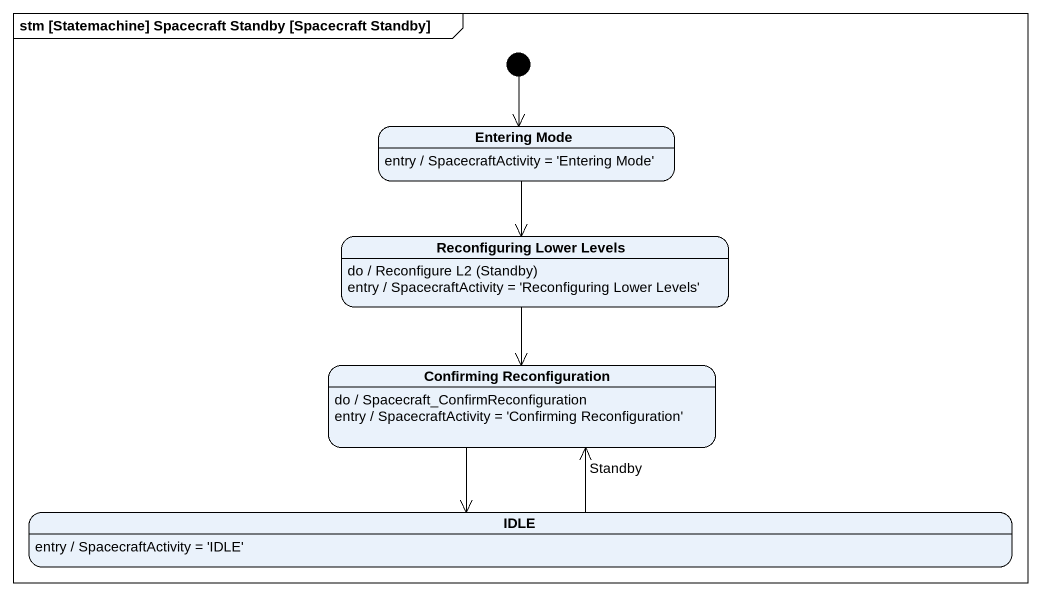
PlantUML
@startuml
mainframe stm [Statemachine] Spacecraft Standby [Spacecraft Standby]
hide empty description
state "Entering Mode" as Entering_Mode
Entering_Mode : entry / SpacecraftActivity = 'Entering Mode'
state "Reconfiguring Lower Levels" as Reconfiguring_Lower_Levels
Reconfiguring_Lower_Levels : do / Reconfigure L2 (Standby)
Reconfiguring_Lower_Levels : entry / SpacecraftActivity = 'Reconfiguring Lower Levels'
state "Confirming Reconfiguration" as Confirming_Reconfiguration
Confirming_Reconfiguration : do / Spacecraft_ConfirmReconfiguration
Confirming_Reconfiguration : entry / SpacecraftActivity = 'Confirming Reconfiguration'
state IDLE
IDLE : entry / SpacecraftActivity = 'IDLE'
[*] --> Entering_Mode
Entering_Mode --> Reconfiguring_Lower_Levels
Reconfiguring_Lower_Levels --> Confirming_Reconfiguration
Confirming_Reconfiguration --> IDLE
IDLE -up-> Confirming_Reconfiguration : Standby
@enduml
